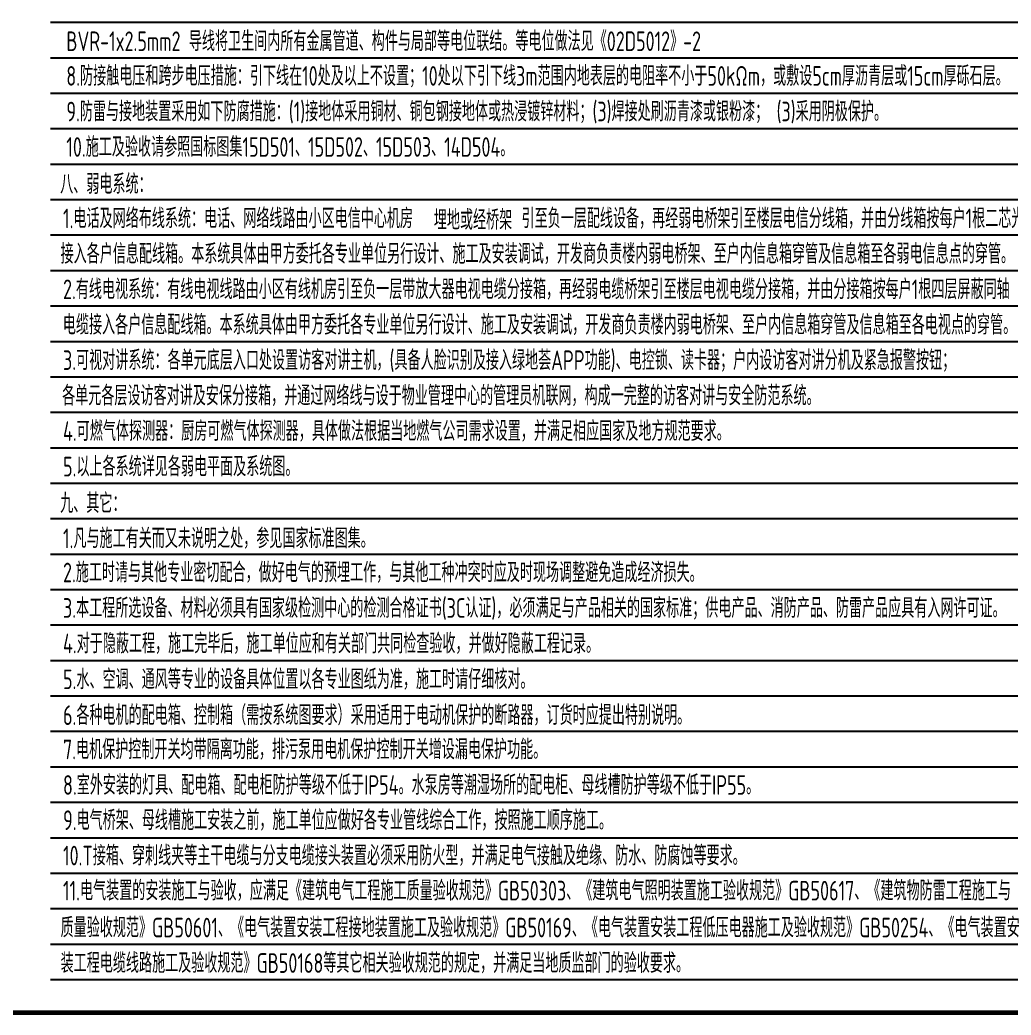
# Model space of a CAD drawing. Extents: x 3002737 to 4077523, y -995787 to -7267.
# Drawn here: x 3445476 to 3465663, y -638437 to -618157 of the extents above; entities that cross this region are included whole.
import ezdxf

# ---------------------------------------------------------------- set-up
doc = ezdxf.new("R2010")
doc.units = 0
doc.header["$LTSCALE"] = 1000
doc.header["$MEASUREMENT"] = 0
doc.layers.add('TEL_TEXT', color=7, linetype='CONTINUOUS')
doc.layers.add('图框', color=147, linetype='CONTINUOUS', lineweight=20)
doc.styles.add('TSSD_Dimension', font='Tssdeng.shx', dxfattribs={"width": 0.7, "bigfont": 'tssdchn.shx'})

msp = doc.modelspace()

# ---------------------------------------------------------------- linework, layer by layer
at = {"layer": 'TEL_TEXT', "color": 0}
for p, q in [((3446096.6, -618204.9), (3467466.7, -618204.9)), ((3446096.6, -618927.3), (3467466.7, -618927.3)), ((3446096.6, -619649.8), (3467466.7, -619649.8)), ((3446096.6, -620372.2), (3467466.7, -620372.2)), ((3446096.6, -621094.7), (3467466.7, -621094.7)), ((3446096.6, -621817.2), (3467466.7, -621817.2)), ((3446096.6, -622539.6), (3467466.7, -622539.6)), ((3446096.6, -623262.1), (3467466.7, -623262.1)), ((3446096.6, -623984.5), (3467466.7, -623984.5)), ((3446096.6, -624707), (3467466.7, -624707)), ((3446096.6, -625429.4), (3467466.7, -625429.4)), ((3446096.6, -626151.9), (3467466.7, -626151.9)), ((3446096.6, -626874.3), (3467466.7, -626874.3)), ((3446096.6, -627596.8), (3467466.7, -627596.8)), ((3446096.6, -628319.2), (3467466.7, -628319.2)), ((3446096.6, -629041.7), (3467466.7, -629041.7)), ((3446096.6, -629764.2), (3467466.7, -629764.2)), ((3446096.6, -630486.6), (3467466.7, -630486.6)), ((3446096.6, -631209.1), (3467466.7, -631209.1)), ((3446096.6, -631931.5), (3467466.7, -631931.5)), ((3446096.6, -632654), (3467466.7, -632654)), ((3446096.6, -633376.4), (3467466.7, -633376.4)), ((3446096.6, -634098.9), (3467466.7, -634098.9)), ((3446096.6, -634821.3), (3467466.7, -634821.3)), ((3446096.6, -635543.8), (3467466.7, -635543.8)), ((3446096.6, -636266.3), (3467466.7, -636266.3)), ((3446096.6, -636988.7), (3467466.7, -636988.7)), ((3446096.6, -637711.2), (3467466.7, -637711.2))]:
    msp.add_line(p, q, dxfattribs=at)
at = {"layer": '图框', "const_width": 100}
msp.add_lwpolyline([(3419851.8, -638386.6), (3475751.8, -638386.6), (3475751.8, -598386.6), (3419851.8, -598386.6)], close=True, dxfattribs=at)

# ---------------------------------------------------------------- texts
at = {"layer": 'TEL_TEXT', "style": 'TSSD_Dimension', "width": 0.7}
for s, p in [('BVR-1x2.5mm2 导线将卫生间内所有金属管道、构件与局部等电位联结。等电位做法见《02D5012》-2', (3446421.3, -618791.2)), ('8.防接触电压和跨步电压措施：引下线在10处及以上不设置；10处以下引下线3m范围内地表层的电阻率不小于50kΩm，或敷设5cm厚沥青层或15cm厚砾石层。', (3446421.3, -619498)), ('9.防雷与接地装置采用如下防腐措施：(1)接地体采用铜材、铜包钢接地体或热浸镀锌材料；(3)焊接处刷沥青漆或银粉漆； (3)采用阴极保护。', (3446421.3, -620223.9)), ('10.施工及验收请参照国标图集15D501、15D502、15D503、14D504。', (3446421.3, -620946.4)), ('八、弱电系统：', (3446296.5, -621702.6)), ('1.电话及网络布线系统：电话、网络线路由小区电信中心机房             引至负一层配线设备，再经弱电桥架引至楼层电信分线箱，并由分线箱按每户1根二芯光缆', (3446354.1, -622401.7)), ('接入各户信息配线箱。本系统具体由甲方委托各专业单位另行设计、施工及安装调试，开发商负责楼内弱电桥架、至户内信息箱穿管及信息箱至各弱电信息点的穿管。', (3446305, -623124.1)), ('2.有线电视系统：有线电视线路由小区有线机房引至负一层带放大器电视电缆分接箱，再经弱电缆桥架引至楼层电视电缆分接箱，并由分接箱按每户1根四层屏蔽同轴', (3446354.1, -623846.6)), ('电缆接入各户信息配线箱。本系统具体由甲方委托各专业单位另行设计、施工及安装调试，开发商负责楼内弱电桥架、至户内信息箱穿管及信息箱至各电视点的穿管。', (3446350.6, -624569)), ('3.可视对讲系统：各单元底层入口处设置访客对讲主机，(具备人脸识别及接入绿地荟APP功能)、电控锁、读卡器；户内设访客对讲分机及紧急报警按钮；', (3446354.1, -625291.5)), ('各单元各层设访客对讲及安保分接箱，并通过网络线与设于物业管理中心的管理员机联网，构成一完整的访客对讲与安全防范系统。', (3446336.5, -626014)), ('4.可燃气体探测器：厨房可燃气体探测器，具体做法根据当地燃气公司需求设置，并满足相应国家及地方规范要求。', (3446354.1, -626736.4)), ('5.以上各系统详见各弱电平面及系统图。', (3446354.1, -627458.9)), ('九、其它：', (3446296.5, -628204.7)), ('1.凡与施工有关而又未说明之处，参见国家标准图集。', (3446353.6, -628921.8)), ('2.施工时请与其他专业密切配合，做好电气的预埋工作，与其他工种冲突时应及时现场调整避免造成经济损失。', (3446353.6, -629617)), ('3.本工程所选设备、材料必须具有国家级检测中心的检测合格证书(3C认证)，必须满足与产品相关的国家标准；供电产品、消防产品、防雷产品应具有入网许可证。', (3446353.6, -630340.9)), ('4.对于隐蔽工程，施工完毕后，施工单位应和有关部门共同检查验收，并做好隐蔽工程记录。', (3446353.6, -631064.5)), ('5.水、空调、通风等专业的设备具体位置以各专业图纸为准，施工时请仔细核对。', (3446353.6, -631794.7)), ('6.各种电机的配电箱、控制箱（需按系统图要求）采用适用于电动机保护的断路器，订货时应提出特别说明。', (3446354.1, -632524.9)), ('7.电机保护控制开关均带隔离功能，排污泵用电机保护控制开关增设漏电保护功能。', (3446354.1, -633222.6)), ('8.室外安装的灯具、配电箱、配电柜防护等级不低于IP54。水泵房等潮湿场所的配电柜、母线槽防护等级不低于IP55。', (3446354.1, -633947.5)), ('9.电气桥架、母线槽施工安装之前，施工单位应做好各专业管线综合工作，按照施工顺序施工。', (3446354.1, -634664.9)), ('10.T接箱、穿刺线夹等主干电缆与分支电缆接头装置必须采用防火型，并满足电气接触及绝缘、防水、防腐蚀等要求。', (3446354.1, -635386.1)), ('11.电气装置的安装施工与验收，应满足《建筑电气工程施工质量验收规范》GB50303、《建筑电气照明装置施工验收规范》GB50617、《建筑物防雷工程施工与', (3446353.6, -636101.1)), ('质量验收规范》GB50601、《电气装置安装工程接地装置施工及验收规范》GB50169、《电气装置安装工程低压电器施工及验收规范》GB50254、《电气装置安', (3446305.3, -636853.2)), ('装工程电缆线路施工及验收规范》GB50168等其它相关验收规范的规定，并满足当地质监部门的验收要求。', (3446305.3, -637575.6))]:
    msp.add_text(s, height=400, dxfattribs=at).set_placement(p)
at = {"layer": 'TEL_TEXT', "color": 1, "style": 'TSSD_Dimension', "width": 0.7}
msp.add_text('埋地或经桥架', height=400, dxfattribs=at).set_placement((3453906.3, -622432.3))

doc.saveas('drawing.dxf')
